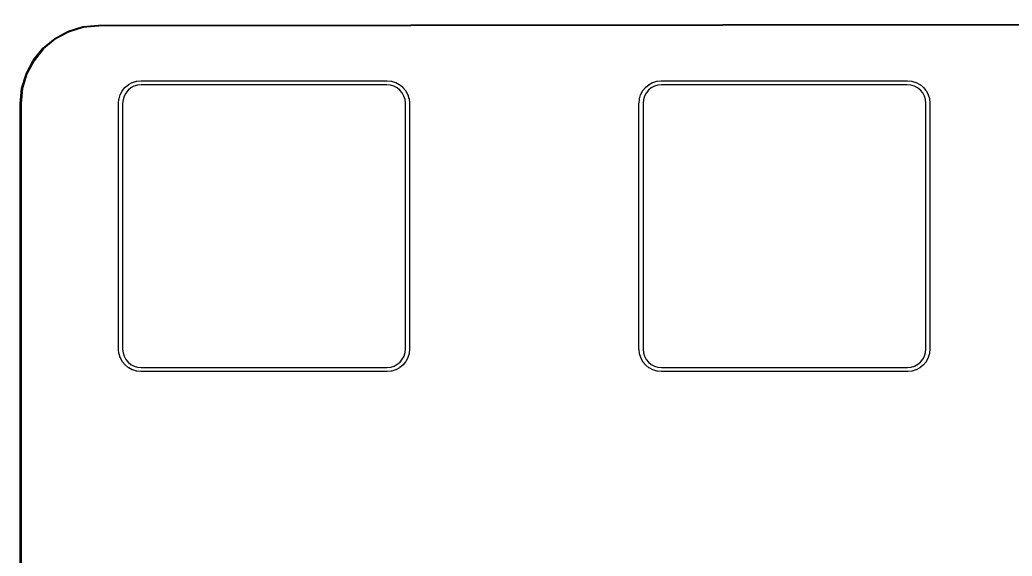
# Model space of a CAD drawing. Extents: x -16 to 302, y -161 to -39.
# Drawn here: x -15.9 to 32.53, y -65.31 to -39.13 of the extents above; entities that cross this region are included whole.
import ezdxf

# ---------------------------------------------------------------- set-up
doc = ezdxf.new("R2010")
doc.units = 0
doc.layers.add('BLACK', color=7, linetype='CONTINUOUS')

msp = doc.modelspace()

# ---------------------------------------------------------------- linework, layer by layer
at = {"layer": 'BLACK', "linetype": 'CONTINUOUS'}
for p, q in [((297.826, -39.1791), (-12.0522, -39.4331)), ((-12.0521, -39.3831), (297.829, -39.1291)), ((-14.1947, -40.0375), (-13.5406, -39.6838)), ((-13.5406, -39.6838), (-13.5403, -39.6836)), ((-13.5403, -39.6836), (-13.5382, -39.6828)), ((-13.5382, -39.6828), (-13.5361, -39.6819)), ((-13.5361, -39.6819), (-12.8258, -39.462)), ((-12.8134, -39.5105), (-13.519, -39.729)), ((-12.8258, -39.462), (-12.8255, -39.4619)), ((-12.8255, -39.4619), (-12.8232, -39.4615)), ((-12.8232, -39.4615), (-12.821, -39.4611)), ((-12.821, -39.4611), (-12.0815, -39.3833)), ((-12.0775, -39.4332), (-12.8134, -39.5105)), ((-12.0815, -39.3833), (-12.0812, -39.3833)), ((-12.0812, -39.3833), (-12.0801, -39.3833)), ((-12.0801, -39.3833), (-12.079, -39.3832)), ((-12.079, -39.3832), (-12.0536, -39.3831)), ((-12.0522, -39.4331), (-12.0775, -39.4332)), ((-12.0536, -39.3831), (-12.0535, -39.3831)), ((-12.0535, -39.3831), (-12.0528, -39.3831)), ((-12.0528, -39.3831), (-12.0524, -39.3831)), ((-12.0524, -39.3831), (-12.0521, -39.3831)), ((-12.0522, -39.4331), (-12.0522, -39.4331)), ((-14.7717, -40.5142), (-14.1988, -40.0402)), ((-14.1688, -40.0803), (-14.7379, -40.5511)), ((-14.1988, -40.0402), (-14.1985, -40.04)), ((-14.1985, -40.04), (-14.1966, -40.0387)), ((-14.1966, -40.0387), (-14.1947, -40.0375)), ((-13.519, -39.729), (-14.1688, -40.0803)), ((-15.2451, -41.0939), (-14.7751, -40.5176)), ((-14.7379, -40.5511), (-15.2048, -41.1236)), ((-14.7751, -40.5176), (-14.7749, -40.5174)), ((-14.7749, -40.5174), (-14.7733, -40.5158)), ((-14.7733, -40.5158), (-14.7717, -40.5142)), ((-15.5969, -41.7545), (-15.2478, -41.0979)), ((-15.2048, -41.1236), (-15.5516, -41.7758)), ((-15.2478, -41.0979), (-15.2476, -41.0976)), ((-15.2476, -41.0976), (-15.2464, -41.0958)), ((-15.2464, -41.0958), (-15.2451, -41.0939)), ((-15.8137, -42.4708), (-15.5988, -41.759)), ((-15.5516, -41.7758), (-15.7651, -42.4829)), ((-15.5988, -41.759), (-15.5986, -41.7587)), ((-15.5986, -41.7587), (-15.5977, -41.7566)), ((-15.5977, -41.7566), (-15.5969, -41.7545)), ((-10.3993, -42.1847), (-10.2128, -42.127)), ((-10.2128, -42.127), (-10.2115, -42.1266)), ((-10.2115, -42.1266), (-10.2026, -42.1249)), ((-10.2026, -42.1249), (-10.1937, -42.1231)), ((-10.1937, -42.1231), (-9.99963, -42.1027)), ((-9.99963, -42.1027), (-9.99824, -42.1025)), ((-9.99824, -42.1025), (-9.99388, -42.1026)), ((-9.99388, -42.1026), (-9.98953, -42.1021)), ((-9.98953, -42.1021), (-9.98727, -42.1021)), ((-9.98727, -42.1021), (-9.9871, -42.1021)), ((-9.9871, -42.1021), (2.0227, -42.1021)), ((2.0227, -42.1021), (2.02753, -42.1026)), ((2.02753, -42.1026), (2.02756, -42.1026)), ((2.02756, -42.1026), (2.22179, -42.1216)), ((2.22179, -42.1216), (2.22179, -42.1216)), ((2.22179, -42.1216), (2.22318, -42.1218)), ((2.22318, -42.1218), (2.23202, -42.1236)), ((2.23202, -42.1236), (2.24094, -42.1254)), ((2.24094, -42.1254), (2.42777, -42.1818)), ((15.0007, -42.1847), (15.1872, -42.127)), ((15.1872, -42.127), (15.1885, -42.1266)), ((15.1885, -42.1266), (15.1974, -42.1249)), ((15.1974, -42.1249), (15.2063, -42.1231)), ((15.2063, -42.1231), (15.4004, -42.1027)), ((15.4004, -42.1027), (15.4018, -42.1025)), ((15.4018, -42.1025), (15.4061, -42.1026)), ((15.4061, -42.1026), (15.4105, -42.1021)), ((15.4105, -42.1021), (15.4127, -42.1021)), ((15.4127, -42.1021), (15.4129, -42.1021)), ((15.4129, -42.1021), (27.4227, -42.1021)), ((27.4227, -42.1021), (27.4275, -42.1026)), ((27.4275, -42.1026), (27.4276, -42.1026)), ((27.4276, -42.1026), (27.6218, -42.1216)), ((27.6218, -42.1216), (27.6218, -42.1216)), ((27.6218, -42.1216), (27.6232, -42.1218)), ((27.6232, -42.1218), (27.632, -42.1236)), ((27.632, -42.1236), (27.6409, -42.1254)), ((27.6409, -42.1254), (27.8278, -42.1818)), ((-15.8872, -43.2157), (-15.8146, -42.4756)), ((-15.7651, -42.4829), (-15.8373, -43.2193)), ((-15.8146, -42.4753), (-15.8141, -42.473)), ((-15.8146, -42.4756), (-15.8146, -42.4753)), ((-15.8141, -42.473), (-15.8137, -42.4708)), ((-10.995, -42.7741), (-10.9034, -42.6018)), ((-10.9034, -42.6018), (-10.9028, -42.6005)), ((-10.9034, -42.6018), (-10.9034, -42.6018)), ((-10.9034, -42.6018), (-10.9034, -42.6018)), ((-10.9028, -42.6005), (-10.8976, -42.5931)), ((-10.8976, -42.5931), (-10.8926, -42.5855)), ((-10.8926, -42.5855), (-10.7693, -42.4343)), ((-10.7693, -42.4343), (-10.7684, -42.4332)), ((-10.7693, -42.4343), (-10.7693, -42.4343)), ((-10.7693, -42.4343), (-10.7693, -42.4343)), ((-10.7684, -42.4332), (-10.7619, -42.4269)), ((-10.7619, -42.4269), (-10.7555, -42.4204)), ((-10.7555, -42.4204), (-10.6051, -42.296)), ((-10.6205, -42.5683), (-10.7314, -42.7043)), ((-10.4852, -42.4564), (-10.6205, -42.5683)), ((-10.6051, -42.296), (-10.6041, -42.2951)), ((-10.6041, -42.2951), (-10.5965, -42.2902)), ((-10.5965, -42.2902), (-10.589, -42.2851)), ((-10.589, -42.2851), (-10.4173, -42.1923)), ((-10.3308, -42.3729), (-10.4852, -42.4564)), ((-10.4173, -42.1923), (-10.416, -42.1916)), ((-10.416, -42.1916), (-10.4077, -42.1882)), ((-10.4077, -42.1882), (-10.3993, -42.1847)), ((-10.1631, -42.321), (-10.3308, -42.3729)), ((-9.98377, -42.3021), (-10.1631, -42.321)), ((-9.98244, -42.3021), (-9.98377, -42.3021)), ((2.01292, -42.3021), (-9.98244, -42.3021)), ((2.19252, -42.3197), (2.01292, -42.3021)), ((2.36058, -42.3705), (2.19252, -42.3197)), ((2.51559, -42.4529), (2.36058, -42.3705)), ((2.42777, -42.1818), (2.42778, -42.1818)), ((2.42778, -42.1818), (2.42911, -42.1822)), ((2.42911, -42.1822), (2.43742, -42.1858)), ((2.43742, -42.1858), (2.44582, -42.1893)), ((2.44582, -42.1893), (2.61814, -42.2809)), ((2.65163, -42.5638), (2.51559, -42.4529)), ((2.61814, -42.2809), (2.61814, -42.2809)), ((2.61814, -42.2809), (2.61814, -42.2809)), ((2.61814, -42.2809), (2.61937, -42.2815)), ((2.61937, -42.2815), (2.62683, -42.2867)), ((2.62683, -42.2867), (2.6344, -42.2917)), ((2.6344, -42.2917), (2.78563, -42.415)), ((2.76354, -42.6991), (2.65163, -42.5638)), ((2.78563, -42.415), (2.78564, -42.415)), ((2.78564, -42.415), (2.78564, -42.415)), ((2.78564, -42.415), (2.78671, -42.4159)), ((2.78671, -42.4159), (2.79303, -42.4224)), ((2.79303, -42.4224), (2.79948, -42.4288)), ((2.79948, -42.4288), (2.92389, -42.5792)), ((2.92389, -42.5792), (2.92477, -42.5802)), ((2.92477, -42.5802), (2.92972, -42.5878)), ((2.92972, -42.5878), (2.9348, -42.5953)), ((2.9348, -42.5953), (3.02763, -42.767)), ((14.405, -42.7741), (14.4966, -42.6018)), ((14.4966, -42.6018), (14.4972, -42.6005)), ((14.4966, -42.6018), (14.4966, -42.6018)), ((14.4966, -42.6018), (14.4966, -42.6018)), ((14.4972, -42.6005), (14.5024, -42.5931)), ((14.5024, -42.5931), (14.5074, -42.5855)), ((14.5074, -42.5855), (14.6307, -42.4343)), ((14.6307, -42.4343), (14.6316, -42.4332)), ((14.6307, -42.4343), (14.6307, -42.4343)), ((14.6307, -42.4343), (14.6307, -42.4343)), ((14.6316, -42.4332), (14.6381, -42.4269)), ((14.6381, -42.4269), (14.6445, -42.4204)), ((14.6445, -42.4204), (14.7949, -42.296)), ((14.7795, -42.5683), (14.6686, -42.7043)), ((14.9148, -42.4564), (14.7795, -42.5683)), ((14.7949, -42.296), (14.7959, -42.2951)), ((14.7959, -42.2951), (14.8035, -42.2902)), ((14.8035, -42.2902), (14.811, -42.2851)), ((14.811, -42.2851), (14.9827, -42.1923)), ((15.0692, -42.3729), (14.9148, -42.4564)), ((14.9827, -42.1923), (14.984, -42.1916)), ((14.984, -42.1916), (14.9923, -42.1882)), ((14.9923, -42.1882), (15.0007, -42.1847)), ((15.2369, -42.321), (15.0692, -42.3729)), ((15.4162, -42.3021), (15.2369, -42.321)), ((15.4176, -42.3021), (15.4162, -42.3021)), ((27.4129, -42.3021), (15.4176, -42.3021)), ((27.5925, -42.3197), (27.4129, -42.3021)), ((27.7606, -42.3705), (27.5925, -42.3197)), ((27.9156, -42.4529), (27.7606, -42.3705)), ((27.8278, -42.1818), (27.8278, -42.1818)), ((27.8278, -42.1818), (27.8291, -42.1822)), ((27.8291, -42.1822), (27.8374, -42.1858)), ((27.8374, -42.1858), (27.8458, -42.1893)), ((27.8458, -42.1893), (28.0181, -42.2809)), ((28.0516, -42.5638), (27.9156, -42.4529)), ((28.0181, -42.2809), (28.0181, -42.2809)), ((28.0181, -42.2809), (28.0181, -42.2809)), ((28.0181, -42.2809), (28.0194, -42.2815)), ((28.0194, -42.2815), (28.0268, -42.2867)), ((28.0268, -42.2867), (28.0344, -42.2917)), ((28.0344, -42.2917), (28.1856, -42.415)), ((28.1635, -42.6991), (28.0516, -42.5638)), ((28.1856, -42.415), (28.1856, -42.415)), ((28.1856, -42.415), (28.1856, -42.415)), ((28.1856, -42.415), (28.1867, -42.4159)), ((28.1867, -42.4159), (28.193, -42.4224)), ((28.193, -42.4224), (28.1995, -42.4288)), ((28.1995, -42.4288), (28.3239, -42.5792)), ((28.3239, -42.5792), (28.3248, -42.5802)), ((28.3248, -42.5802), (28.3297, -42.5878)), ((28.3297, -42.5878), (28.3348, -42.5953)), ((28.3348, -42.5953), (28.4276, -42.767)), ((-11.0817, -43.1923), (-11.0627, -42.9981)), ((-11.0627, -42.9981), (-11.0625, -42.9967)), ((-11.0625, -42.9967), (-11.0607, -42.9879)), ((-11.0607, -42.9879), (-11.0589, -42.979)), ((-11.0589, -42.979), (-11.0025, -42.7921)), ((-11.0025, -42.7921), (-11.0021, -42.7908)), ((-11.0021, -42.7908), (-10.9985, -42.7825)), ((-10.9985, -42.7825), (-10.995, -42.7741)), ((-10.8646, -43.0274), (-10.8822, -43.207)), ((-10.8138, -42.8593), (-10.8646, -43.0274)), ((-10.7314, -42.7043), (-10.8138, -42.8593)), ((2.84703, -42.8535), (2.76354, -42.6991)), ((2.89895, -43.0212), (2.84703, -42.8535)), ((2.91779, -43.2005), (2.89895, -43.0212)), ((3.02763, -42.767), (3.02828, -42.7683)), ((3.02828, -42.7683), (3.03167, -42.7766)), ((3.03167, -42.7766), (3.03519, -42.785)), ((3.03519, -42.785), (3.0929, -42.9715)), ((3.0929, -42.9715), (3.09331, -42.9728)), ((3.09331, -42.9728), (3.09501, -42.9817)), ((3.09501, -42.9817), (3.09683, -42.9906)), ((3.09683, -42.9906), (3.11723, -43.1847)), ((14.3183, -43.1923), (14.3373, -42.9981)), ((14.3373, -42.9981), (14.3375, -42.9967)), ((14.3375, -42.9967), (14.3393, -42.9879)), ((14.3393, -42.9879), (14.3411, -42.979)), ((14.3411, -42.979), (14.3975, -42.7921)), ((14.3975, -42.7921), (14.3979, -42.7908)), ((14.3979, -42.7908), (14.4015, -42.7825)), ((14.4015, -42.7825), (14.405, -42.7741)), ((14.5354, -43.0274), (14.5178, -43.207)), ((14.5862, -42.8593), (14.5354, -43.0274)), ((14.6686, -42.7043), (14.5862, -42.8593)), ((28.247, -42.8535), (28.1635, -42.6991)), ((28.2989, -43.0212), (28.247, -42.8535)), ((28.3178, -43.2005), (28.2989, -43.0212)), ((28.4276, -42.767), (28.4283, -42.7683)), ((28.4283, -42.7683), (28.4317, -42.7766)), ((28.4317, -42.7766), (28.4352, -42.785)), ((28.4352, -42.785), (28.4929, -42.9715)), ((28.4929, -42.9715), (28.4933, -42.9728)), ((28.4933, -42.9728), (28.495, -42.9817)), ((28.495, -42.9817), (28.4968, -42.9906)), ((28.4968, -42.9906), (28.5172, -43.1847)), ((-15.9, -156.719), (-15.8873, -43.2169)), ((-15.8873, -43.2169), (-15.8872, -43.2157)), ((-15.8872, -43.2157), (-15.8872, -43.2157)), ((-15.8373, -43.2193), (-15.85, -156.718)), ((-11.0822, -43.1972), (-11.0817, -43.1924)), ((-11.0822, -55.207), (-11.0822, -43.1972)), ((-11.0817, -43.1924), (-11.0817, -43.1923)), ((-10.8822, -43.207), (-10.8822, -55.202)), ((2.9178, -43.2022), (2.91779, -43.2005)), ((2.9178, -55.1972), (2.9178, -43.2022)), ((3.11723, -43.1847), (3.11736, -43.1861)), ((3.11736, -43.1861), (3.11733, -43.1904)), ((3.11733, -43.1904), (3.11777, -43.1948)), ((3.11777, -43.1948), (3.11778, -43.197)), ((3.11778, -43.197), (3.1178, -43.1972)), ((3.1178, -43.1972), (3.1178, -55.207)), ((14.3178, -43.1972), (14.3183, -43.1924)), ((14.3178, -55.207), (14.3178, -43.1972)), ((14.3183, -43.1924), (14.3183, -43.1923)), ((14.5178, -43.207), (14.5178, -55.202)), ((28.3178, -43.2022), (28.3178, -43.2005)), ((28.3178, -55.1972), (28.3178, -43.2022)), ((28.5172, -43.1847), (28.5174, -43.1861)), ((28.5174, -43.1861), (28.5173, -43.1904)), ((28.5173, -43.1904), (28.5178, -43.1948)), ((28.5178, -43.1948), (28.5178, -43.197)), ((28.5178, -43.197), (28.5178, -43.1972)), ((28.5178, -43.1972), (28.5178, -55.207)), ((-11.0822, -55.2072), (-11.0822, -55.207)), ((-11.0822, -55.2094), (-11.0822, -55.2072)), ((-11.0817, -55.2138), (-11.0822, -55.2094)), ((-10.8822, -55.202), (-10.8822, -55.2037)), ((-10.8822, -55.2037), (-10.8633, -55.383)), ((2.90019, -55.3768), (2.9178, -55.1972)), ((3.1178, -55.207), (3.11732, -55.2118)), ((14.3178, -55.2072), (14.3178, -55.207)), ((14.3178, -55.2094), (14.3178, -55.2072)), ((14.3183, -55.2138), (14.3178, -55.2094)), ((14.5178, -55.202), (14.5178, -55.2037)), ((14.5178, -55.2037), (14.5367, -55.383)), ((28.3002, -55.3768), (28.3178, -55.1972)), ((28.5178, -55.207), (28.5173, -55.2118)), ((-11.0818, -55.2181), (-11.0817, -55.2138)), ((-11.0816, -55.2195), (-11.0818, -55.2181)), ((-11.0612, -55.4136), (-11.0816, -55.2195)), ((-11.0594, -55.4225), (-11.0612, -55.4136)), ((-11.0577, -55.4314), (-11.0594, -55.4225)), ((-11.0573, -55.4327), (-11.0577, -55.4314)), ((-10.9996, -55.6192), (-11.0573, -55.4327)), ((-10.9961, -55.6276), (-10.9996, -55.6192)), ((-10.9927, -55.6359), (-10.9961, -55.6276)), ((-10.992, -55.6372), (-10.9927, -55.6359)), ((-10.8992, -55.8089), (-10.992, -55.6372)), ((-10.992, -55.6372), (-10.992, -55.6372)), ((-10.992, -55.6372), (-10.992, -55.6372)), ((-10.8633, -55.383), (-10.8114, -55.5507)), ((-10.8114, -55.5507), (-10.7279, -55.7051)), ((2.76703, -55.6999), (2.84945, -55.5449)), ((2.84945, -55.5449), (2.90019, -55.3768)), ((3.03064, -55.6301), (2.93902, -55.8024)), ((3.0341, -55.6217), (3.03064, -55.6301)), ((3.03767, -55.6134), (3.0341, -55.6217)), ((3.03808, -55.6121), (3.03767, -55.6134)), ((3.09449, -55.4252), (3.03808, -55.6121)), ((3.09625, -55.4163), (3.09449, -55.4252)), ((3.09813, -55.4075), (3.09625, -55.4163)), ((3.09828, -55.4061), (3.09813, -55.4075)), ((3.11732, -55.2119), (3.09828, -55.4061)), ((3.11732, -55.2118), (3.11732, -55.2119)), ((14.3182, -55.2181), (14.3183, -55.2138)), ((14.3184, -55.2195), (14.3182, -55.2181)), ((14.3388, -55.4136), (14.3184, -55.2195)), ((14.3406, -55.4225), (14.3388, -55.4136)), ((14.3423, -55.4314), (14.3406, -55.4225)), ((14.3427, -55.4327), (14.3423, -55.4314)), ((14.4004, -55.6192), (14.3427, -55.4327)), ((14.4039, -55.6276), (14.4004, -55.6192)), ((14.4073, -55.6359), (14.4039, -55.6276)), ((14.408, -55.6372), (14.4073, -55.6359)), ((14.5008, -55.8089), (14.408, -55.6372)), ((14.408, -55.6372), (14.408, -55.6372)), ((14.408, -55.6372), (14.408, -55.6372)), ((14.5367, -55.383), (14.5886, -55.5507)), ((14.5886, -55.5507), (14.6721, -55.7051)), ((28.167, -55.6999), (28.2494, -55.5449)), ((28.2494, -55.5449), (28.3002, -55.3768)), ((28.4306, -55.6301), (28.339, -55.8024)), ((28.4341, -55.6217), (28.4306, -55.6301)), ((28.4377, -55.6134), (28.4341, -55.6217)), ((28.4381, -55.6121), (28.4377, -55.6134)), ((28.4945, -55.4252), (28.4381, -55.6121)), ((28.4962, -55.4163), (28.4945, -55.4252)), ((28.4981, -55.4075), (28.4962, -55.4163)), ((28.4983, -55.4061), (28.4981, -55.4075)), ((28.5173, -55.2119), (28.4983, -55.4061)), ((28.5173, -55.2118), (28.5173, -55.2119)), ((-10.8941, -55.8164), (-10.8992, -55.8089)), ((-10.8892, -55.824), (-10.8941, -55.8164)), ((-10.8883, -55.825), (-10.8892, -55.824)), ((-10.7639, -55.9754), (-10.8883, -55.825)), ((-10.7574, -55.9818), (-10.7639, -55.9754)), ((-10.7511, -55.9883), (-10.7574, -55.9818)), ((-10.75, -55.9892), (-10.7511, -55.9883)), ((-10.5988, -56.1125), (-10.75, -55.9892)), ((-10.75, -55.9892), (-10.75, -55.9892)), ((-10.75, -55.9892), (-10.75, -55.9892)), ((-10.7279, -55.7051), (-10.616, -55.8404)), ((-10.616, -55.8404), (-10.48, -55.9513)), ((-10.5913, -56.1175), (-10.5988, -56.1125)), ((-10.5838, -56.1227), (-10.5913, -56.1175)), ((-10.5825, -56.1233), (-10.5838, -56.1227)), ((-10.4102, -56.2149), (-10.5825, -56.1233)), ((-10.5825, -56.1233), (-10.5825, -56.1233)), ((-10.5825, -56.1233), (-10.5825, -56.1233)), ((-10.48, -55.9513), (-10.325, -56.0337)), ((-10.325, -56.0337), (-10.1569, -56.0845)), ((-10.1569, -56.0845), (-9.97732, -56.1021)), ((-9.97732, -56.1021), (2.01804, -56.1021)), ((2.01804, -56.1021), (2.01937, -56.1021)), ((2.01937, -56.1021), (2.19867, -56.0832)), ((2.19867, -56.0832), (2.36638, -56.0313)), ((2.36638, -56.0313), (2.5208, -55.9478)), ((2.62455, -56.1191), (2.45288, -56.2119)), ((2.5208, -55.9478), (2.65607, -55.8359)), ((2.63209, -56.114), (2.62455, -56.1191)), ((2.63965, -56.1091), (2.63209, -56.114)), ((2.64074, -56.1082), (2.63965, -56.1091)), ((2.79111, -55.9838), (2.64074, -56.1082)), ((2.65607, -55.8359), (2.76703, -55.6999)), ((2.79751, -55.9773), (2.79111, -55.9838)), ((2.80397, -55.971), (2.79751, -55.9773)), ((2.80486, -55.9699), (2.80397, -55.971)), ((2.80487, -55.9699), (2.80486, -55.9699)), ((2.80486, -55.9699), (2.80486, -55.9699)), ((2.92821, -55.8187), (2.80487, -55.9699)), ((2.93322, -55.8112), (2.92821, -55.8187)), ((2.93835, -55.8037), (2.93322, -55.8112)), ((2.93901, -55.8024), (2.93835, -55.8037)), ((2.93902, -55.8024), (2.93901, -55.8024)), ((2.93902, -55.8024), (2.93902, -55.8024)), ((14.5059, -55.8164), (14.5008, -55.8089)), ((14.5108, -55.824), (14.5059, -55.8164)), ((14.5117, -55.825), (14.5108, -55.824)), ((14.6361, -55.9754), (14.5117, -55.825)), ((14.6426, -55.9818), (14.6361, -55.9754)), ((14.6489, -55.9883), (14.6426, -55.9818)), ((14.65, -55.9892), (14.6489, -55.9883)), ((14.8012, -56.1125), (14.65, -55.9892)), ((14.65, -55.9892), (14.65, -55.9892)), ((14.65, -55.9892), (14.65, -55.9892)), ((14.6721, -55.7051), (14.784, -55.8404)), ((14.784, -55.8404), (14.92, -55.9513)), ((14.8087, -56.1175), (14.8012, -56.1125)), ((14.8162, -56.1227), (14.8087, -56.1175)), ((14.8175, -56.1233), (14.8162, -56.1227)), ((14.9898, -56.2149), (14.8175, -56.1233)), ((14.8175, -56.1233), (14.8175, -56.1233)), ((14.8175, -56.1233), (14.8175, -56.1233)), ((14.92, -55.9513), (15.075, -56.0337)), ((15.075, -56.0337), (15.2431, -56.0845)), ((15.2431, -56.0845), (15.4227, -56.1021)), ((15.4227, -56.1021), (27.418, -56.1021)), ((27.418, -56.1021), (27.4194, -56.1021)), ((27.4194, -56.1021), (27.5987, -56.0832)), ((27.5987, -56.0832), (27.7664, -56.0313)), ((27.7664, -56.0313), (27.9208, -55.9478)), ((28.0246, -56.1191), (27.8529, -56.2119)), ((27.9208, -55.9478), (28.0561, -55.8359)), ((28.0321, -56.114), (28.0246, -56.1191)), ((28.0397, -56.1091), (28.0321, -56.114)), ((28.0407, -56.1082), (28.0397, -56.1091)), ((28.1911, -55.9838), (28.0407, -56.1082)), ((28.0561, -55.8359), (28.167, -55.6999)), ((28.1975, -55.9773), (28.1911, -55.9838)), ((28.204, -55.971), (28.1975, -55.9773)), ((28.2049, -55.9699), (28.204, -55.971)), ((28.3282, -55.8187), (28.2049, -55.9699)), ((28.2049, -55.9699), (28.2049, -55.9699)), ((28.2049, -55.9699), (28.2049, -55.9699)), ((28.3332, -55.8112), (28.3282, -55.8187)), ((28.3384, -55.8037), (28.3332, -55.8112)), ((28.339, -55.8024), (28.3384, -55.8037)), ((28.339, -55.8024), (28.339, -55.8024)), ((28.339, -55.8024), (28.339, -55.8024)), ((-10.4018, -56.2184), (-10.4102, -56.2149)), ((-10.3935, -56.222), (-10.4018, -56.2184)), ((-10.3922, -56.2224), (-10.3935, -56.222)), ((-10.2053, -56.2788), (-10.3922, -56.2224)), ((-10.1964, -56.2805), (-10.2053, -56.2788)), ((-10.1876, -56.2824), (-10.1964, -56.2805)), ((-10.1862, -56.2826), (-10.1876, -56.2824)), ((-9.99196, -56.3016), (-10.1862, -56.2826)), ((-10.1862, -56.2826), (-10.1862, -56.2826)), ((-9.99193, -56.3016), (-9.99196, -56.3016)), ((-9.9871, -56.3021), (-9.99193, -56.3016)), ((2.0227, -56.3021), (-9.9871, -56.3021)), ((2.02287, -56.3021), (2.0227, -56.3021)), ((2.02513, -56.3021), (2.02287, -56.3021)), ((2.02948, -56.3016), (2.02513, -56.3021)), ((2.03384, -56.3017), (2.02948, -56.3016)), ((2.03523, -56.3015), (2.03384, -56.3017)), ((2.22933, -56.2811), (2.03523, -56.3015)), ((2.23821, -56.2793), (2.22933, -56.2811)), ((2.24711, -56.2776), (2.23821, -56.2793)), ((2.24845, -56.2772), (2.24711, -56.2776)), ((2.43489, -56.2195), (2.24845, -56.2772)), ((2.44327, -56.216), (2.43489, -56.2195)), ((2.45165, -56.2126), (2.44327, -56.216)), ((2.45287, -56.2119), (2.45165, -56.2126)), ((2.45288, -56.2119), (2.45287, -56.2119)), ((2.45288, -56.2119), (2.45288, -56.2119)), ((14.9982, -56.2184), (14.9898, -56.2149)), ((15.0065, -56.222), (14.9982, -56.2184)), ((15.0078, -56.2224), (15.0065, -56.222)), ((15.1947, -56.2788), (15.0078, -56.2224)), ((15.2036, -56.2805), (15.1947, -56.2788)), ((15.2124, -56.2824), (15.2036, -56.2805)), ((15.2138, -56.2826), (15.2124, -56.2824)), ((15.408, -56.3016), (15.2138, -56.2826)), ((15.2138, -56.2826), (15.2138, -56.2826)), ((15.4081, -56.3016), (15.408, -56.3016)), ((15.4129, -56.3021), (15.4081, -56.3016)), ((27.4227, -56.3021), (15.4129, -56.3021)), ((27.4229, -56.3021), (27.4227, -56.3021)), ((27.4251, -56.3021), (27.4229, -56.3021)), ((27.4295, -56.3016), (27.4251, -56.3021)), ((27.4338, -56.3017), (27.4295, -56.3016)), ((27.4352, -56.3015), (27.4338, -56.3017)), ((27.6293, -56.2811), (27.4352, -56.3015)), ((27.6382, -56.2793), (27.6293, -56.2811)), ((27.6471, -56.2776), (27.6382, -56.2793)), ((27.6484, -56.2772), (27.6471, -56.2776)), ((27.8349, -56.2195), (27.6484, -56.2772)), ((27.8433, -56.216), (27.8349, -56.2195)), ((27.8516, -56.2126), (27.8433, -56.216)), ((27.8529, -56.2119), (27.8516, -56.2126)), ((27.8529, -56.2119), (27.8529, -56.2119)), ((27.8529, -56.2119), (27.8529, -56.2119))]:
    msp.add_line(p, q, dxfattribs=at)

doc.saveas('drawing.dxf')
